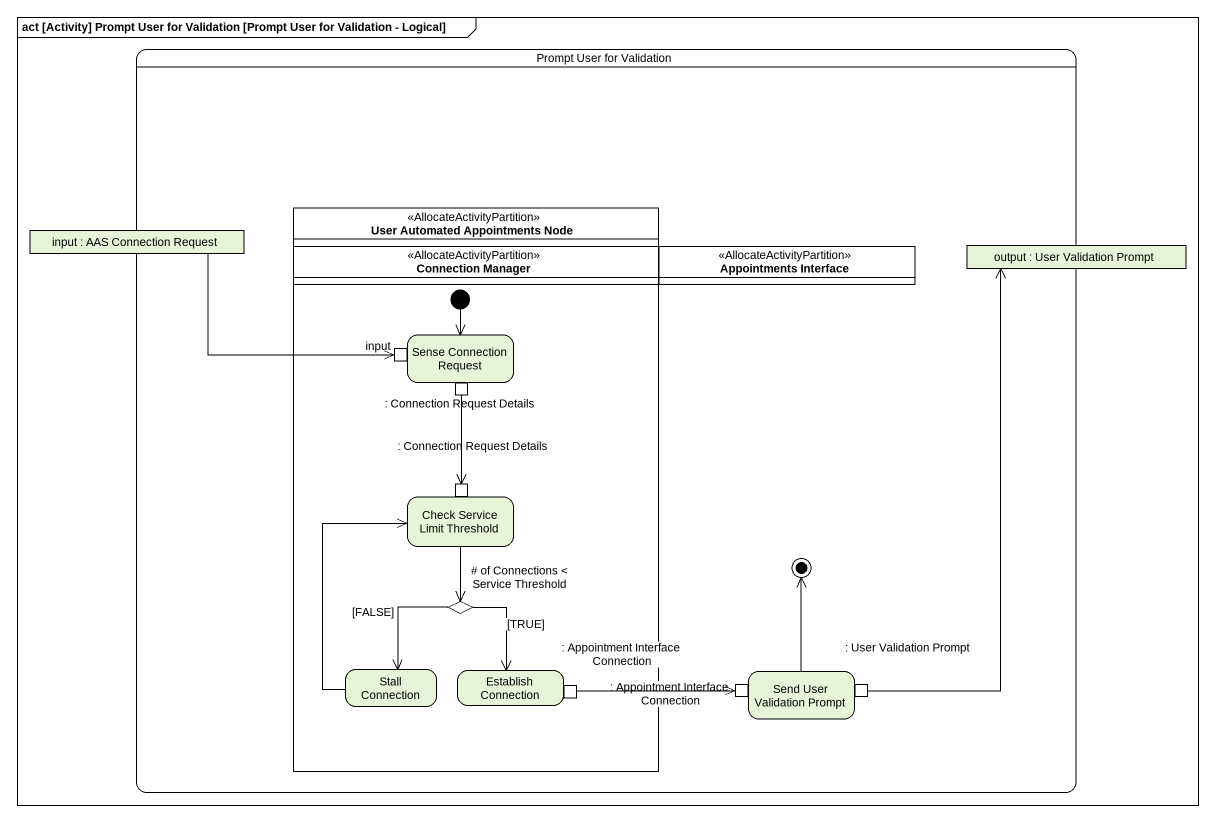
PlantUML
@startuml
mainframe act [Activity] Prompt User for Validation [Prompt User for Validation - Logical]
hide empty description
state "Prompt User for Validation" as Prompt_User_for_Validation {
  state "User Automated Appointments Node" as User_Automated_Appointments <<AllocateActivityPartition>> {
    state "Connection Manager" as Connection_Manager <<AllocateActivityPartition>>
    state "Sense Connection Request" as Sense_Connection_Request {
      state "input" as input_2 <<inputPin>>
      state ": Connection Request Details" as Connection_Request_Details <<outputPin>>
    }
    state "Check Service Limit Threshold" as Check_Service_Limit {
      state ": Connection Request Details" as Connection_Request_Details_2 <<inputPin>>
    }
    state choice1 <<choice>>
    state "Stall Connection" as Stall_Connection
    state "Establish Connection" as Establish_Connection {
      state ": Appointment Interface Connection" as Appointment_Interface <<outputPin>>
    }
    [*] --> Sense_Connection_Request
  }
  state "input : AAS Connection Request" as input <<object>>
  state "Appointments Interface" as Appointments_Interface <<AllocateActivityPartition>>
  state "output : User Validation Prompt" as output <<object>>
  state "Send User Validation Prompt" as Send_User_Validation_Prompt {
    state ": Appointment Interface Connection" as Appointment_Interface_2 <<inputPin>>
    state ": User Validation Prompt" as User_Validation_Prompt <<outputPin>>
  }
  Send_User_Validation_Prompt -up-> [*]
}
input -right-> input_2
Connection_Request_Details --> Connection_Request_Details_2
Check_Service_Limit --> choice1 : # of Connections < Service Threshold
choice1 --> Stall_Connection : [FALSE]
choice1 --> Establish_Connection : [TRUE]
Stall_Connection -up-> Check_Service_Limit
Appointment_Interface -right-> Appointment_Interface_2
User_Validation_Prompt -up-> output
@enduml
